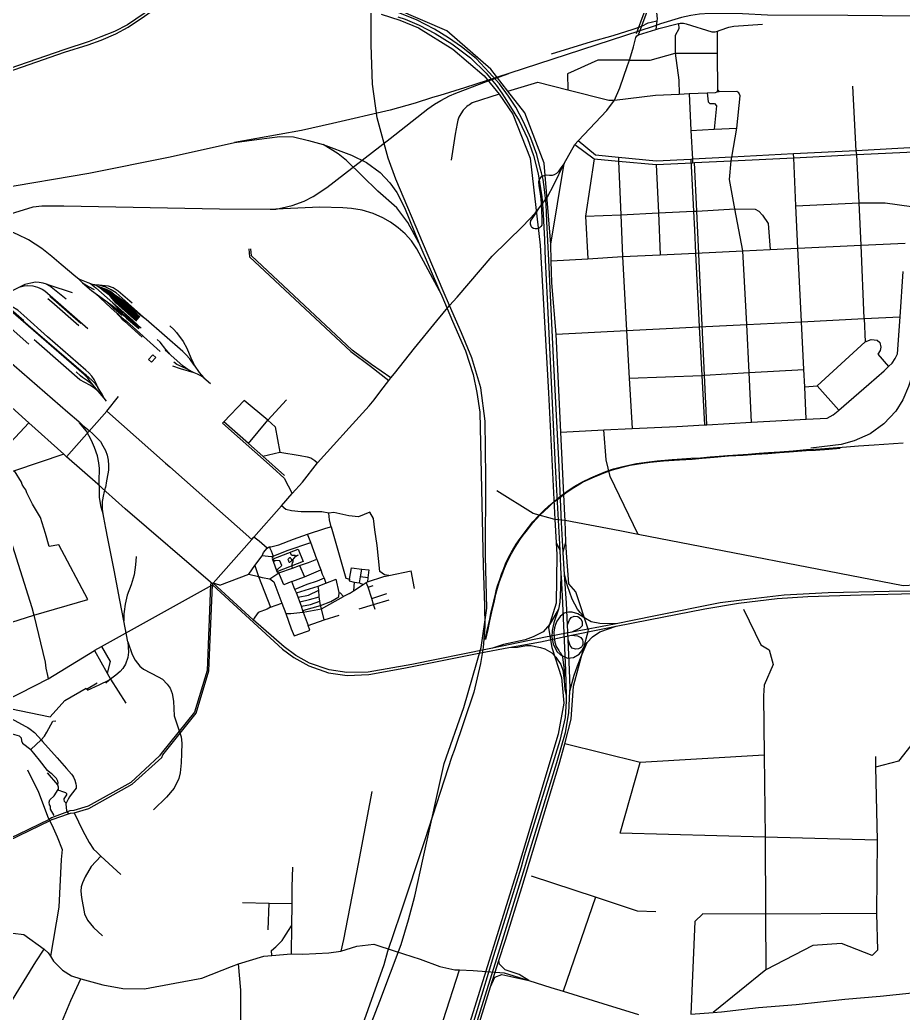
# Model space of a CAD drawing. Header units: millimetres. Extents: x 170 to 95391, y -643 to 69125.
# Drawn here: x 53792 to 59911, y 31054 to 37937 of the extents above; entities that cross this region are included whole.
import ezdxf

# ---------------------------------------------------------------- set-up
doc = ezdxf.new("R2010")
doc.units = ezdxf.units.MM
for name, color, linetype in [('railways', 4, 'Continuous'), ('roads_1', 1, 'Continuous'), ('roads_2', 2, 'Continuous'), ('roads_3', 3, 'Continuous'), ('water', 7, 'Continuous')]:
    doc.layers.add(name, color=color, linetype=linetype)

msp = doc.modelspace()

# ---------------------------------------------------------------- linework, layer by layer
at = {"layer": 'railways'}
for points in [[(56852.26, 35767.66), (56769.23, 35957.53), (56724.93, 36058.83), (56589.12, 36380.83), (56396.58, 36833.03), (56343.06, 36977.67), (56266.89, 37257.23), (56235.58, 37490.33), (56225.12, 37763.26), (56227.15, 38329.59), (56229.09, 38787.59), (56237.65, 39080.91), (56269.12, 39372.95), (56327.81, 39667.84), (56398.51, 39921.15), (56536.79, 40298.17), (56710.12, 40721.17)], [(60239.59, 37959.82), (59528.66, 37966.51), (58972.23, 37969.77), (58798.86, 37978.41), (58571.2, 37980.91), (58500.49, 37977.34), (58439.58, 37966.35), (58376.19, 37952.91), (58230.38, 37908.19)], [(58185.89, 37893.8), (57179.71, 37565.48), (56872.46, 37465.25), (56701.93, 37413.38)], [(58230.38, 37908.19), (58185.89, 37893.8)], [(56709.06, 37378.97), (56767.65, 37409.6), (56813.01, 37428.9), (57024.87, 37509.9), (57179.71, 37565.48)], [(56651.67, 37398.21), (56529.72, 37359.88), (56358.38, 37311.28), (55958.18, 37218.64), (55743.28, 37171.2), (55278.97, 37085.89)], [(55525.36, 36624.84), (55564.82, 36625.36), (55608.46, 36633.2), (55678.46, 36650.67), (55760.89, 36680.3), (55823.6, 36711.72), (55917.8, 36774.81), (56357.72, 37115.81), (56617.38, 37319.96), (56665.3, 37353.13), (56709.06, 37378.97)], [(56701.93, 37413.38), (56651.67, 37398.21)], [(55278.97, 37085.89), (55449.71, 37109.11), (55593.73, 37129.48), (55688.23, 37125.69), (55790.79, 37101.38), (55893.34, 37074.02), (56090.05, 36999.92), (56192.41, 36948.02), (56288.47, 36878.78), (56355.74, 36806.7), (56404.57, 36740.9), (56457.21, 36637.23), (56555.03, 36392.12), (56698.95, 36059.96), (56714.6, 36023.84)], [(50924.72, 36778.93), (51136.06, 36787.04), (51954.71, 36773.9), (52074.75, 36775.4), (52226.06, 36782.37), (52308.28, 36784.16), (53521.46, 36763.11), (53578.18, 36763.48), (53641.52, 36768.71), (54269.32, 36873.89), (54833.3, 36988.11), (55278.97, 37085.89)], [(56555.03, 36392.12), (56480.06, 36532.77), (56402.73, 36633.56), (56273.1, 36749.06), (56054.84, 36963.38), (55996.62, 37008.82), (55893.34, 37074.02)], [(53696.69, 36583.9), (53883.85, 36640.84), (53944.73, 36647.73), (54096, 36648.99), (55174.36, 36627.54), (55525.36, 36624.84)], [(56698.95, 36059.96), (56542.63, 36351.24), (56505.22, 36405.51), (56460.37, 36453.3), (56413.84, 36496.19), (56359.88, 36535.05), (56305.86, 36565.71), (56239.49, 36594.85), (56162.4, 36619.16), (56089.32, 36629.53), (56029.35, 36634.07), (55870.73, 36638.57), (55564.82, 36625.36)], [(54295.9, 36103.77), (54284.13, 36107.95), (54266.48, 36114.21), (54218.33, 36132.49), (54199.89, 36140.3), (54178.95, 36157.34), (54079.43, 36242.47), (54014.55, 36297.4), (53943.62, 36353.45), (53851.1, 36412.97), (53776.83, 36450.07), (53696.95, 36484.45), (53615.45, 36508.61), (53541.58, 36524.52), (53423.51, 36536.18), (53318.73, 36540.08), (53074.71, 36544.04), (53000.73, 36545.15), (52952.99, 36550.64), (52904.9, 36566.99)], [(54156.5, 36045.55), (53995.06, 36098.44), (53975.6, 36104.38), (53952.98, 36111.28), (53925.33, 36116.37), (53900.17, 36118.11), (53867.25, 36113.24), (53827.03, 36102.03), (53795.05, 36086.94), (53728.58, 36055.53), (53689.87, 36040.22), (53668.29, 36034.02), (53644.12, 36030.63), (53620.23, 36031.58), (53591.01, 36039.22), (53561.8, 36050.45), (53542.88, 36061.84), (53506.12, 36091.27), (53475.76, 36118.35), (53448.21, 36143.36), (53426.52, 36161.69)], [(54199.89, 36140.3), (54226.93, 36115.38), (54288.84, 36061.32), (54313.07, 36042.15), (54423.31, 35942.31), (54466.58, 35902.1), (54498.34, 35865.45), (54516.5, 35849.32), (54639.89, 35739.05)], [(53855.09, 35690.4), (53751.78, 35780.85), (53722.03, 35810.18), (53699.62, 35836.43), (53664.04, 35885.79), (53622.91, 35946.96), (53592.9, 35986.05), (53578.5, 35999.86), (53556.64, 36020.82), (53533.21, 36040.71), (53504.15, 36070.08), (53475.87, 36099.18)], [(53795.05, 36086.94), (53820.93, 36092.91), (53846.74, 36095.84), (53881.04, 36093.16), (53914.58, 36084.57), (53946.38, 36069.96), (53965.02, 36058.92), (53983.42, 36042.27), (54262.6, 35799.21)], [(53975.6, 36104.38), (54009.47, 36087.03), (54112.61, 36004.07)], [(54226.93, 36115.38), (54266.55, 36089.64), (54305.95, 36068.55)], [(54284.13, 36107.95), (54319.28, 36079.11), (54435.49, 35975.91), (54548.26, 35876.76), (54632.69, 35801.33)], [(54599.73, 35849.35), (54460.33, 35974.43), (54431.84, 36005.86), (54414.3, 36026.67), (54374.92, 36057.88), (54345.86, 36080.88), (54320.23, 36095.11), (54295.9, 36103.77)], [(54569.37, 35974.37), (54473.37, 36057.89), (54438.6, 36079.64), (54405.8, 36090.63), (54382.44, 36093.87), (54340.86, 36097.78), (54311.6, 36101.33), (54295.9, 36103.77)], [(54622.75, 35876.76), (54513.04, 35973.22), (54478.17, 36004.47), (54448.29, 36031.19), (54443.9, 36035.12), (54420.16, 36054.21), (54392.52, 36067.98), (54352.56, 36082.86), (54345.91, 36085.38), (54320.23, 36095.11)], [(55000.5, 35543.68), (54969.32, 35588.69), (54942.53, 35617.02), (54920.2, 35638.34), (54668.03, 35861.43), (54458.22, 36044.64), (54424.71, 36066.27), (54386.98, 36083.54), (54340.86, 36097.78)], [(54616.18, 35868.93), (54535.91, 35940.07), (54459.36, 36008.41), (54437.95, 36029.28), (54414.69, 36045.82), (54402.9, 36051.83), (54375.08, 36066), (54345.86, 36080.88)], [(54619.46, 35872.84), (54522.17, 35958.58), (54443.08, 36028.73), (54421.39, 36047.05), (54395.29, 36060.29), (54345.91, 36085.38)], [(54609.6, 35861.09), (54499.06, 35958.5), (54431.7, 36019.1), (54375.08, 36066)], [(54392.41, 35295.85), (54377.17, 35316.5), (54362.12, 35343.95), (54333.3, 35390.43), (54320.41, 35417.3), (54306.6, 35444.17), (54291.86, 35469), (54271.01, 35490.66), (54250.26, 35508.93), (53984.01, 35741.38), (53819.24, 35887.64), (53777.86, 35926.03), (53739.55, 35948.08), (53705.68, 35959.32), (53668.58, 35969.89), (53638.48, 35977.24), (53587.82, 36000.12), (53556.64, 36020.82)], [(54201.82, 35817.76), (54013.15, 35981.47), (53987.04, 36004.13)], [(54215.61, 35833.55), (54026.96, 35997.23), (54000.82, 36019.92)], [(54288.84, 36061.32), (54388.29, 35990.29), (54432.65, 35957.68), (54449.01, 35943.87), (54478.24, 35917.45), (54531.05, 35869.8), (54616.22, 35797.65)], [(54612.89, 35865.01), (54519.03, 35949.4), (54445.49, 36013.87), (54402.9, 36051.83)], [(54606.31, 35857.18), (54501.05, 35950.82), (54432.93, 36011.43), (54414.3, 36026.67)], [(54603.02, 35853.26), (54513.25, 35933.09), (54431.84, 36005.86)], [(54668.03, 35861.43), (54630.96, 35887.51), (54586.65, 35921.03), (54511.09, 35986.92), (54485.14, 36006.8), (54448.29, 36031.19)], [(54586.65, 35921.03), (54556.88, 35941.33), (54517.65, 35974.4), (54495.26, 35992.7), (54478.17, 36004.47)], [(56714.6, 36023.84), (56733.84, 35981.7)], [(53638.48, 35977.24), (53670.76, 35964.57), (53686.67, 35958.22), (53713.99, 35939.29), (54248.98, 35477.87), (54291.21, 35440.91), (54312.47, 35419.55), (54333.3, 35390.43)], [(53686.67, 35958.22), (53713.56, 35945.86), (53819.28, 35854.3)], [(54335.13, 35363.11), (54297.04, 35407.93), (54262.77, 35454.72), (54238.52, 35479.49), (53711.58, 35936.81)], [(54388.29, 35990.29), (54436.63, 35943.41), (54501.83, 35889.48)], [(54435.49, 35975.91), (54461.55, 35947.28), (54494.88, 35916.91)], [(54449.01, 35943.87), (54505.53, 35907.69)], [(56733.84, 35981.7), (56789.33, 35849.43), (56879.24, 35644.25), (56933.49, 35479.21), (56958.24, 35355.29), (56977.76, 35218.11), (56985.62, 34896.96), (56995.8, 34474.52), (57002.66, 34157.44), (57011.86, 33877.14), (57013.86, 33733.94), (57001.46, 33588.81), (56984.18, 33476.44), (56936.43, 33278.39), (56800.78, 32874.38), (56785.05, 32832.57), (56597.72, 32256.07), (56426.26, 31740.8), (56340, 31482.65), (56313.59, 31389.76), (56166.51, 30974.53)], [(60115.93, 35947), (60073.19, 35792.91), (59993.77, 35539.89), (59948.64, 35396.7), (59908.83, 35304.29), (59860.55, 35224.52), (59778.23, 35138.71), (59683.69, 35068.33), (59572.34, 35019.04)], [(54466.58, 35902.1), (54501.87, 35872.35), (54530.88, 35849.81), (54764.48, 35637.86)], [(54478.24, 35917.45), (54527.65, 35883.64), (54622.1, 35802.37)], [(54830.38, 35817.6), (54858.53, 35792.19), (54878.44, 35769.69), (54923, 35708.75), (54948.05, 35663.1), (54977.51, 35595.47), (54989.31, 35566.17), (55000.5, 35543.68), (55034.32, 35492.91), (55065.78, 35457.44), (55113.53, 35417.46)], [(54377.17, 35316.5), (54335.13, 35363.11), (54302.3, 35390.15), (54276.07, 35404.79), (54207.94, 35441.71), (54094.07, 35541.41), (53906.75, 35705.42), (53891.13, 35719.09)], [(54838.89, 35612.98), (54803.17, 35653.44), (54763.49, 35704.21), (54744.38, 35721.75)], [(57028.16, 33859.53), (57018.28, 34217.7), (57020.82, 34767.4), (57014.59, 35156.33), (56986.02, 35387.44), (56923.62, 35595.9), (56852.26, 35767.66)], [(53645.07, 35634.41), (54125.64, 35218.25), (54199.87, 35152.86), (54226.95, 35129.01), (54275.71, 35089.01), (54295.62, 35071.21), (54324.18, 35043.38), (54349.91, 35015.06), (54367.91, 34985.26), (54384.57, 34952.66), (54395.89, 34921.62), (54403.32, 34886.54), (54407.2, 34850.48), (54406.68, 34816.74), (54402.64, 34791.71), (54392.49, 34741.93), (54384.42, 34696.49)], [(54999.72, 35491.77), (54955.92, 35514.68), (54923.68, 35537.91), (54838.89, 35612.98), (54798.99, 35648.32)], [(55065.78, 35457.44), (55045.61, 35471.27), (55023.76, 35481), (54999.72, 35491.77), (54904.34, 35519.47), (54852.86, 35537.94)], [(54955.92, 35514.68), (54916.38, 35532.65), (54880.66, 35549.81), (54859.03, 35564.76)], [(54297.04, 35407.93), (54260.34, 35434.79), (54225.88, 35458.88), (54212.04, 35470.63), (54181.44, 35497.62)], [(54248.98, 35477.87), (54262.77, 35454.72)], [(54342.34, 34741.5), (54343.39, 34827.07), (54339.84, 34866.72), (54331.1, 34915.23), (54309.53, 34973.64), (54287.89, 35022.91), (54253.31, 35086.9), (54205.23, 35145.3), (54199.87, 35152.86)], [(58205.45, 34875.87), (58251.48, 34880.17), (58361.28, 34888.59), (58449.73, 34893.68), (58518.73, 34898.8), (58601.77, 34906.16), (58701.93, 34914.81), (58803.6, 34921.33), (58889.58, 34927.15), (58974.14, 34933.21), (59054.71, 34939.55), (59120.77, 34944.34), (59240.34, 34952.63), (59303.06, 34956.32), (59395.95, 34961.94), (59476.04, 34968.66)], [(58206.07, 34880.46), (58311.37, 34890.29), (58377.5, 34894.66), (58441.1, 34898.74), (58507.42, 34902.66), (58574.1, 34908.97), (58636.12, 34914.63), (58694.02, 34918.97), (58766.5, 34923.99), (58837.16, 34928.45), (58913.79, 34934.15), (58977.94, 34938.01), (59057.4, 34944.48), (59150.24, 34951.49), (59242.45, 34958.99), (59339.31, 34965.33), (59425.86, 34971.12), (59519.51, 34978.13), (59601.07, 34984.36), (59711.32, 34992.52), (59911.77, 35006.96)], [(59572.34, 35019.04), (59481.1, 34995.01), (59272.38, 34968.05)], [(57180.26, 34215.32), (57198.15, 34249.1), (57230.59, 34302.96), (57258.19, 34344.16), (57285.01, 34381.2), (57315.9, 34420.18), (57346.89, 34458.4), (57386.41, 34502.36), (57422.78, 34536.91), (57454.92, 34567.22), (57478.72, 34589.1), (57529.22, 34629.31), (57580.65, 34668.89), (57632.76, 34703.42), (57689.06, 34735.59), (57747.26, 34763.6), (57795.43, 34784.88), (57851.41, 34806.58), (57905.28, 34825.1), (57969.6, 34842.9), (58064.64, 34862.46), (58134.3, 34872.13), (58206.07, 34880.46)], [(57184.53, 34213.94), (57198.02, 34240.12), (57216.62, 34272.45), (57238.48, 34307.39), (57260.32, 34339.92), (57279.29, 34367.2), (57298.97, 34391.9), (57322.14, 34421.94), (57346.05, 34451.66), (57371.32, 34480.4), (57394.95, 34505.47), (57425.54, 34534.5), (57451.17, 34558.92), (57477.7, 34583.57), (57487.83, 34592.15), (57530.53, 34625.9), (57575.56, 34660.47), (57617.67, 34689.4), (57653.11, 34711.26), (57690.8, 34732.38), (57732.11, 34752.27), (57773.17, 34771.05), (57811.55, 34786.86), (57852.51, 34802.83), (57897.41, 34818.12), (57931.56, 34828.61), (57973.45, 34840.16), (58020.49, 34851.03), (58064.85, 34858.39), (58108.15, 34864.41), (58159.27, 34871.23), (58205.45, 34875.87)], [(54343.14, 34687.12), (54342.34, 34741.5)], [(54369.73, 34514.2), (54355.61, 34560.4), (54343.49, 34627.46), (54343.14, 34687.12)], [(54376.4, 34656.42), (54384.42, 34696.49)], [(54539.41, 33627.25), (54512.44, 33771.94), (54485.51, 33916.42), (54462.3, 34037.53), (54446.21, 34123.29), (54415.79, 34274.89), (54401.68, 34344.3), (54387.62, 34414.46), (54373.81, 34488.46), (54369.73, 34514.2), (54364.5, 34547.09), (54364.66, 34600.01), (54373.76, 34646.97), (54376.4, 34656.42)], [(54598.31, 34217.53), (54593.96, 34161.8), (54584.03, 34091.17)], [(57016.72, 33644.4), (57023.1, 33675.31), (57029.59, 33704.84), (57037.97, 33744), (57047.17, 33784.29), (57055.79, 33824.92), (57064.15, 33861.59), (57074.87, 33909.23), (57086.41, 33957.83), (57095.2, 33992.36), (57103.83, 34022.14), (57116.24, 34059.62), (57129.91, 34095.81), (57144.25, 34134.76), (57157.25, 34166.84), (57180.26, 34215.32)], [(57020.69, 33644.32), (57035.86, 33712.82), (57048.72, 33773.33), (57061.92, 33834.95), (57077.06, 33899.76), (57090.52, 33957.42), (57101.56, 33999.58), (57113.29, 34037.57), (57126.78, 34075.14), (57138.37, 34106.08), (57150.29, 34138.21), (57163.58, 34169.93), (57178.64, 34202.28), (57184.53, 34213.94)], [(54584.03, 34091.17), (54563.93, 34021.87), (54536.61, 33950.75), (54520.79, 33888.74), (54514.45, 33838.32), (54512.36, 33821.16), (54511.58, 33802.85), (54512.44, 33771.94)], [(56484.42, 31701.94), (56529.39, 31864.33), (56586.99, 32127.88), (56731.77, 32784.84), (56868.77, 33173.26), (56987.45, 33588.02), (57028.16, 33859.53)], [(54539.41, 33627.25), (54544, 33554.91), (54539.34, 33517.61), (54525.12, 33472.97), (54505.61, 33442.95), (54486.95, 33421.87), (54456.68, 33395.26), (54420.63, 33368.88), (54411.47, 33362.18)], [(54539.41, 33627.25), (54569.29, 33540.16), (54590.19, 33499.41), (54623.32, 33458.96), (54648.03, 33437.67), (54749.62, 33385.73), (54779.26, 33368.46), (54813.25, 33333.69)], [(54411.47, 33362.18), (54339.19, 33326.21), (54259.38, 33290.1)], [(54387.44, 33341.06), (54411.47, 33362.18)], [(54813.25, 33333.69), (54832.61, 33305.14)], [(54832.61, 33305.14), (54847.42, 33268.49), (54856.4, 33215.66), (54861.73, 33114.96), (54908.93, 32969.38), (54915.26, 32924.58), (54911.86, 32853.98), (54910.06, 32787.76), (54903.38, 32720.31), (54893.99, 32679.79), (54861.43, 32612.7), (54807.5, 32551.24), (54717.89, 32462.25)], [(56286.54, 31137.7), (56432.59, 31529.59), (56484.42, 31701.94)], [(56056.33, 30547.85), (56115.41, 30697.16), (56286.54, 31137.7)]]:
    msp.add_lwpolyline(points, dxfattribs=at)
at = {"layer": 'roads_1'}
for points in [[(54100.56, 37712.2), (54266.49, 37764.43), (54354.59, 37796.96), (54456.65, 37840.13), (54543.31, 37885.47), (54656.4, 37961.77), (54724.6, 38011.34), (54803.25, 38083.82), (54859.7, 38143.7), (54922.99, 38222.45)], [(54865.31, 38180.31), (54825.81, 38132.99), (54795.17, 38102.29), (54714.95, 38025.73), (54652.96, 37980.71), (54536.77, 37902.9), (54448.57, 37857.05), (54354.25, 37818.43), (54271.3, 37787.39), (54095.96, 37729.62)], [(54095.96, 37729.62), (53592.28, 37555.49), (53531.32, 37538.79), (53495.07, 37528.44), (53449.79, 37520.62), (53378.22, 37513), (52467.49, 37516.13), (52049.89, 37512.83), (52003.84, 37510.83), (51970.06, 37502.1), (51941.2, 37490.06), (51918.05, 37473.08), (51896.49, 37450.34), (51881.53, 37429.2), (51870.64, 37403.11), (51861.38, 37377.02), (51859.51, 37348.4), (51861.74, 37319.76), (51872.16, 37286.14), (51910.19, 37210.59)], [(51919.35, 37216.86), (51893.1, 37267.97), (51879.39, 37301.62), (51871.51, 37343.4), (51873.38, 37372.01), (51882.66, 37401.38), (51892.71, 37424.2), (51913.46, 37450.2), (51934.16, 37468.86), (51956.49, 37484.22), (51986.99, 37496.24), (52014.16, 37501.74), (52043.66, 37500.66), (52458.05, 37503.11), (53363.87, 37500.85), (53429.66, 37506.06), (53469.17, 37512.29), (53526.79, 37523.28), (53609.15, 37543.08), (54100.56, 37712.2)], [(57562.06, 36941.78), (57539.45, 36911.45), (57522.07, 36883.49), (57510.32, 36871.99), (57494.3, 36862.95), (57480.78, 36859.4), (57462.37, 36858.31)], [(57462.37, 36858.31), (57437.23, 36859.72), (57423.07, 36856.98), (57407.31, 36850.54), (57400.37, 36845.9), (57394.35, 36838.45), (57386.73, 36826.94), (57384.13, 36815.09), (57387.99, 36786.62), (57396.38, 36732.18)], [(57396.38, 36732.18), (57401.44, 36694.64), (57403.4, 36663.38), (57405.52, 36611.49), (57407.06, 36564.6), (57409.01, 36531.77), (57407.31, 36514.9), (57402.22, 36505.58), (57389.25, 36493.48), (57373.5, 36487.97), (57361.25, 36487.75)], [(57361.25, 36487.75), (57351.22, 36490.02), (57339.97, 36497.29), (57333.46, 36507.97), (57329.46, 36520.81), (57328.91, 36530.19), (57332.17, 36546.1), (57340.43, 36559.16), (57354.4, 36579.37), (57386.42, 36629.66)], [(57586.41, 34015), (57565.95, 34093.95)], [(55125.89, 34021.91), (55612.35, 33576.62), (55690.93, 33518.47), (55793.79, 33459.9), (55930.13, 33412.84), (56058.46, 33392.93), (56208.59, 33401.51)], [(56205.63, 33416.88), (56057.6, 33413.91), (55935.42, 33433.25), (55799.06, 33478.27), (55702.86, 33532.19), (55622.07, 33591.4), (55408.72, 33780.44), (55132.13, 34033.11)], [(57672.66, 33829.58), (57655.09, 33852.89), (57617.57, 33921.7), (57586.41, 34015)], [(60935.87, 33995.59), (60577.14, 33989.98), (60124.84, 33980.98), (59813.37, 33975.06), (59391.91, 33966.88), (59087.56, 33950.7), (58811.86, 33917.95), (58644.17, 33896.69), (58184.08, 33806.01), (57923.11, 33752.57), (57814.75, 33730.39)], [(57818.52, 33715.65), (57922.84, 33735.98), (58146.87, 33779.68), (58536.98, 33855.55), (58770.59, 33894.73), (59039.08, 33927.53), (59250.92, 33941.31), (59619.97, 33951.92), (59993.14, 33961.49), (60076.96, 33963.28), (60741.5, 33977.55), (60932.64, 33974.13), (61378.56, 33954.59), (61660.19, 33939.62), (61751.74, 33934.02), (61953.24, 33921.4), (62160.25, 33903.9), (62255.89, 33895.2)], [(57534.46, 33802.67), (57512.63, 33770.1), (57501.8, 33748.19), (57495.84, 33723.18), (57490.54, 33694.68), (57493.09, 33660.66), (57498.05, 33624.22), (57507.88, 33594.55), (57524.95, 33566.82), (57531.33, 33557.97)], [(57617.95, 33833.74), (57592.24, 33832.91), (57562.38, 33824.96), (57534.46, 33802.67)], [(57710.12, 33789.07), (57657.93, 33820.15), (57617.95, 33833.74)], [(57809.56, 33753.56), (57749.01, 33766.28), (57710.12, 33789.07), (57672.66, 33829.58)], [(57814.75, 33730.39), (57616.12, 33693.92), (57432.67, 33660.23), (57067.55, 33583.96), (57032.22, 33577.33), (56507.21, 33470.84), (56205.63, 33416.88)], [(57923.11, 33752.57), (57809.56, 33753.56)], [(56208.59, 33401.51), (56452.53, 33443.64), (56982.67, 33550.1), (57179.8, 33587.05), (57398.5, 33628.29), (57614.55, 33673.58), (57818.52, 33715.65)], [(57614.55, 33673.58), (57656.28, 33668.79), (57679.32, 33656.35), (57689.48, 33640.92), (57692.99, 33628.12), (57692.84, 33607.66), (57681.91, 33590.36)], [(57179.8, 33587.05), (57239.78, 33590.17), (57302.81, 33600.76), (57334.09, 33600.93), (57365.37, 33595.29), (57398.19, 33587.35), (57428.97, 33578.44), (57477.08, 33551.5)], [(57681.91, 33590.36), (57662.81, 33579.77), (57640.69, 33575.84), (57617.62, 33583.17), (57604.92, 33602.19), (57589.93, 33642.3)], [(57477.08, 33551.5), (57504.6, 33520.6), (57540.2, 33470.23), (57553.89, 33430.86)], [(57531.33, 33557.97), (57539.29, 33547.92), (57550.36, 33522.63), (57554.23, 33503.41)], [(57554.23, 33503.41), (57562.14, 33432.95)], [(57553.89, 33430.86), (57562.7, 33357.23), (57567.61, 33297.41), (57576.68, 33256.09)], [(57562.14, 33432.95), (57562.7, 33357.23)]]:
    msp.add_lwpolyline(points, dxfattribs=at)
at = {"layer": 'roads_2'}
for points in [[(62513.61, 44779.5), (61325.71, 41723.6), (61154.94, 41508.25), (60915.54, 41260.28), (60573.54, 40906.05), (60532.56, 40864.07), (59013.23, 39307.74), (58728.34, 38999.07), (58458.64, 38706.87), (58336.6, 38541.19), (58226.96, 38298.49), (58220.9, 38280.74), (58168.54, 38127.49), (58062.37, 37839.54)], [(58077.6, 37833.97), (58183.85, 38122.11), (58242.07, 38292.56), (58350.7, 38533.02), (58471.19, 38696.61), (58747.62, 38996.09), (59025.03, 39296.66), (60544.22, 40852.85), (60585.21, 40894.84), (60740.34, 41055.48), (61071.66, 41398.68), (61167.18, 41497.64), (61339.96, 41715.52), (62528.73, 44773.67)], [(58183.85, 38122.11), (58196.35, 38052.89), (58206.85, 37944.45), (58205.01, 37928.97), (58198.09, 37870.9)], [(56938.81, 30870.49), (57053.62, 31235.86), (57111.21, 31418.79), (57155.78, 31560.34), (57268.51, 31924.68), (57528.16, 32779.73), (57568.59, 32920.2), (57611.1, 33091), (57628.16, 33320.5), (57732.1, 33708.13), (57642.59, 33973.83), (57595.18, 34030.16), (57578.3, 34243.89), (57575.38, 34320.33), (57569.75, 34467.4), (57568.43, 34501.99), (57540.32, 35080.87), (57507.36, 35759.94), (57477.61, 36115.78), (57472.28, 36266.2), (57470.56, 36381.89), (57424.33, 36942.88), (57289.27, 37291.5), (57172.97, 37442.12), (57055.08, 37594.81), (56748.99, 37859.82), (56400.82, 38011.73)], [(56295.74, 37975.72), (56424.16, 37935.16), (56553.93, 37881.14), (56791.19, 37732.84), (57009.68, 37549.21), (57113.24, 37423.01), (57207.53, 37283.57), (57328.01, 36978.26), (57397.48, 36376.53), (57453.52, 35351.63), (57496.63, 34520.84), (57499.08, 34474.09), (57507.4, 34316.35), (57511.96, 34229.75), (57508.38, 33894.96), (57453.35, 33723.4), (57477.31, 33588.38), (57543.58, 33379.14), (57561.03, 33201.68), (57522.15, 32986.65), (57239.64, 32049.69), (56932.04, 31063.84), (56688.09, 30290.47)], [(57042.77, 37572.41), (56953.08, 37668.16), (56851.97, 37749.7), (56761.01, 37812.74), (56664.89, 37872.77), (56540.02, 37936.07), (56405.83, 37989.24)], [(56410.73, 37958.52), (56460.94, 37941.78), (56558.24, 37900.16), (56668.76, 37842.08), (56784.31, 37769.63), (56913.04, 37672.55), (57022.18, 37566.43)], [(57022.18, 37566.43), (57092.47, 37485.13)], [(57115.14, 37494.16), (57042.77, 37572.41)], [(57092.47, 37485.13), (57132.12, 37429.63), (57192.03, 37335.12), (57250.89, 37237.54), (57308.53, 37114.42), (57349.78, 36996.54), (57383.77, 36870.51)], [(57406.58, 36875.93), (57399.4, 36900.05), (57372.44, 37004.53), (57332.19, 37117.31), (57281.66, 37231.18), (57226.95, 37332.8), (57177.16, 37407.81), (57115.14, 37494.16)], [(57383.77, 36870.51), (57408.26, 36710.84), (57415.87, 36629.99), (57425.55, 36414.19), (57430.52, 36272.23)], [(57455.55, 36272.04), (57443.96, 36538.79), (57438.7, 36660.5), (57427.13, 36761.81), (57416.35, 36831.42), (57406.58, 36875.93)], [(57430.52, 36272.23), (57446.12, 36004.01), (57470.93, 35475.17), (57498.4, 34890.03), (57508.43, 34719.18), (57531.86, 34261.19), (57540.53, 34091.68), (57541.03, 34081.92), (57550.58, 33895.61)], [(57578.32, 33895.4), (57565.95, 34093.95), (57556.46, 34246.33), (57543.45, 34455.07), (57525.1, 34887.79), (57489.29, 35594.66), (57468.9, 36027.35), (57455.55, 36272.04)], [(55128.91, 34027.35), (54522.76, 34548.31), (54388.53, 34669.68), (54331.23, 34719.67), (54116.39, 34909.21), (54096.5, 34926.77), (53854.34, 35145.13), (53689.14, 35294.1), (53376.68, 35570.41), (53252.73, 35680.02), (52879.06, 36001.77)], [(58076.43, 34370.36), (57881.45, 34772.01), (57853.03, 34888.4), (57838.55, 35094.96)], [(54096.5, 34926.77), (53754.51, 34811.99), (53685.65, 34788.88), (53590.21, 34759.65), (53112.18, 34604.08), (52957.93, 34544.3), (52612.93, 34429.01), (52369.24, 34337.75), (52039.87, 34232.29), (51982.28, 34214.88), (51811.93, 34157.44), (51718.92, 34126.09), (51682.54, 34113.83), (51456.71, 34042.16), (51387.03, 34015.6)], [(53590.21, 34759.65), (53875.42, 33865.36), (53888.45, 33811.67)], [(61114.2, 33627.15), (60784.4, 33789.06), (60687.76, 33834.77), (60544.74, 33836.19), (60447.9, 33875.34), (60237.6, 34073.22), (60121.02, 34082.65), (59993.11, 34020.17), (59910.85, 34014.63), (58076.43, 34370.36), (57948.53, 34395.18), (57569.75, 34467.4), (57499.08, 34474.09), (57348.7, 34515.84), (57095.52, 34673.59)], [(57507.4, 34316.35), (57531.86, 34261.19)], [(57556.46, 34246.33), (57575.38, 34320.33)], [(57540.53, 34091.68), (57536.4, 34001.85), (57533.15, 33901.88), (57522.51, 33853.88), (57490.96, 33757.98), (57479.26, 33705.91), (57476.85, 33658.88), (57486.79, 33612.79), (57511.06, 33559.42), (57536.59, 33537.75), (57585.05, 33515.09), (57627.5, 33517.88), (57666.99, 33541.8), (57685.88, 33564.63), (57723.27, 33622.27), (57760.24, 33662.81), (57811.04, 33696.57), (57922.84, 33735.98)], [(54225.84, 33516.22), (54308.43, 33566.7), (54311.43, 33568.53), (54357.24, 33594.02), (55125.89, 34021.91)], [(60762.87, 33938.53), (60692.85, 33849.44), (60687.76, 33834.77), (60629.88, 33667.85), (60592.01, 33618.63), (60558.62, 33551.36), (60414.21, 33478.77), (60325.3, 33407.81), (60197.92, 33347.77), (60187, 33329.03), (60054.86, 33250.22), (60016.36, 32972.71), (59878.9, 32799.42), (59720.48, 32758.07)], [(57550.58, 33895.61), (57571.74, 33428.05)], [(57599.53, 33432.95), (57589.93, 33642.3), (57585.27, 33743.9), (57578.32, 33895.4)], [(53888.45, 33811.67), (53967.43, 33486.42), (53973.16, 33444.09), (53984.69, 33393.73), (53987.61, 33371.76)], [(57522.51, 33853.88), (57463.14, 33748.99)], [(57585.27, 33743.9), (57599.03, 33778.65), (57612.52, 33795.93), (57633.16, 33806.01), (57656.77, 33801.75), (57679.27, 33787.26), (57688.37, 33766.74)], [(58805.3, 33854.58), (58925.28, 33606.61), (58984.12, 33570.99), (59010.1, 33470.57), (58947.39, 33327.85), (58944.88, 33252.18), (58948.99, 32841.37), (58954.66, 32273.99), (58957.59, 31740.77), (58959.71, 31353.63)], [(57463.14, 33748.99), (57416.5, 33697.17), (57347.3, 33660.77), (57292.51, 33641.19), (57142.79, 33609.81), (57067.55, 33583.96)], [(57688.37, 33766.74), (57687.13, 33739.13), (57669.51, 33719.84), (57616.12, 33693.92)], [(57643.08, 33429.1), (57656.08, 33461.36), (57681.43, 33526.45), (57723.27, 33622.27)], [(53594.16, 33170.71), (53987.61, 33371.76), (54225.84, 33516.22)], [(57571.74, 33428.05), (57576.68, 33256.09), (57576.96, 33217.1), (57569.32, 33103.86), (57533.19, 32944.56), (57464.69, 32720.05), (57286.64, 32143.48)], [(57314.39, 32142.24), (57512.5, 32790.27), (57572.65, 32998.49), (57596.29, 33136.38), (57602.85, 33286.41), (57603.73, 33306.11), (57599.53, 33432.95)], [(57602.85, 33286.41), (57631.12, 33395.91), (57643.08, 33429.1)], [(58948.99, 32841.37), (58090.38, 32792.1), (57568.59, 32920.2)], [(59718.9, 32833.31), (59720.48, 32758.07), (59731.12, 32252.25), (59727.44, 31744.93), (59733.81, 31491.19), (59696.54, 31454.63), (59483.32, 31538.02), (59285.82, 31523.1), (58959.71, 31353.63), (58595.83, 31058.97)], [(59731.12, 32252.25), (58954.66, 32273.99), (57951.05, 32302.17), (58090.38, 32792.1)], [(54016.31, 32395.43), (54000.11, 32386.33)], [(54000.11, 32386.33), (54023.25, 32338.77), (54051.03, 32275.65), (54086.33, 32188.94), (54079.26, 32119.16), (54063.16, 31788.14), (54003.62, 31449.69)], [(57286.64, 32143.48), (57264.47, 32064.88)], [(57291.19, 32063.66), (57314.39, 32142.24)], [(57264.47, 32064.88), (57072.76, 31450.52), (56959.95, 31077.99), (56852.42, 30724.83), (56772.37, 30469.68), (56707.31, 30296.26), (56608.72, 30069.37)], [(56631.46, 30055.39), (56729.86, 30286.88), (56789.68, 30449.09), (56872.91, 30715.48), (57038.34, 31248.23), (57098.37, 31439.08), (57291.19, 32063.66)], [(58197.83, 31756.16), (58070.39, 31761.19), (57780.01, 31857.21), (57336.14, 32003.98)], [(57780.01, 31857.21), (57556.7, 31206.73)], [(59727.44, 31744.93), (58957.59, 31740.77), (58522.57, 31741.48), (58468.73, 31688.69), (58440.15, 31047.71)], [(55325.69, 30786.12), (55322.82, 31213.75), (55306.91, 31394.95)], [(56358.42, 29900.46), (56376.58, 30125.4), (56459.94, 30272.09), (56514.1, 30363.76), (56565.71, 30527.06), (56640.37, 30747.47), (56724.55, 31003.61), (56837.23, 31353.69)]]:
    msp.add_lwpolyline(points, dxfattribs=at)
at = {"layer": 'roads_3'}
for points in [[(57474.52, 37700.46), (57752.57, 37786.3), (57901.87, 37829.15), (58041.92, 37872.07), (58101.68, 37894.12), (58143.96, 37915.27), (58166.61, 37921.23), (58205.01, 37928.97)], [(57562.06, 36941.78), (57637.02, 37073.11), (57659.83, 37099.53), (57857.64, 37307.63), (57910.58, 37380.85), (57949.51, 37465.86), (58002.03, 37619.84), (58014.67, 37656.68), (58025.14, 37687.15), (58043.07, 37749.38), (58059.99, 37814.69), (58065.21, 37825.89), (58077.6, 37833.97), (58198.09, 37870.9), (58217.65, 37876.9), (58355.38, 37910.79), (58366.9, 37913.62), (58389.5, 37913.45), (58407.97, 37909.23), (58586.34, 37854.74), (58608.94, 37854.57), (58624.51, 37859.15), (58642.92, 37864.54), (58703.7, 37886.59), (58737.65, 37892.47), (58937.07, 37906.34)], [(57910.58, 37380.85), (58194.7, 37414.96), (58359.09, 37422.63), (58428.3, 37425.85), (58553.75, 37431.7), (58610.97, 37434.37), (58622.3, 37438.38), (58628.55, 37449.57), (58626.04, 37704.94), (58624.51, 37859.15)], [(58355.38, 37910.79), (58356.24, 37875.45), (58331.44, 37829.38), (58332.26, 37705.82), (58358.08, 37519.15), (58359.09, 37422.63)], [(58014.67, 37656.68), (57797.26, 37656.99), (57585.55, 37561.97), (57587.48, 37451.81)], [(58014.67, 37656.68), (58159.72, 37656.87), (58332.26, 37705.82), (58626.04, 37704.94)], [(57172.97, 37442.12), (57380.57, 37504.26), (57587.48, 37451.81), (57872.86, 37379.49), (57910.58, 37380.85)], [(58719.49, 36960.36), (58724.91, 36985.06), (58758.29, 37187.15), (58782.54, 37411.39), (58773.95, 37430.89), (58759.64, 37440.19), (58635.83, 37438.55), (58622.3, 37438.38)], [(58628.55, 37449.57), (58635.83, 37438.55)], [(59641.64, 35867.04), (59620.89, 36374.96), (59606.95, 36669.2), (59591.13, 37003.21), (59586.76, 37030.21), (59563.67, 37477.84)], [(57113.24, 37423.01), (56926.65, 37361.4), (56906.16, 37348.66), (56896.96, 37342.56), (56888.26, 37335.92), (56875.54, 37322.82), (56863.48, 37310.02), (56846.47, 37286.64), (56833.13, 37261.53), (56826.06, 37241.38), (56820.59, 37219.44), (56806.98, 37145.69), (56781.14, 36964.11)], [(57637.02, 37073.11), (57771.53, 36974.1), (57939.43, 36958.71), (58199.75, 36934.84), (58452.43, 36947.24), (58465.49, 36947.89), (58719.49, 36960.36), (59153.19, 36981.68), (59591.13, 37003.21), (60035.18, 37025.07), (60119.54, 37029.23), (60471.35, 37046.56), (60611.18, 37053.46), (60713.06, 37076.23), (60853.25, 37139.64), (61042.28, 37278.35), (61176.43, 37359.19), (61283.39, 37393.07)], [(61291.26, 37416.02), (61206.65, 37390.25), (61124.84, 37353.5), (61051.11, 37306.96), (60983.06, 37255.51), (60845.31, 37152.63), (60675.21, 37087.31), (60040.64, 37054), (59586.76, 37030.21), (59151.19, 37007.38), (58724.91, 36985.06), (58450.81, 36970.73), (58441.04, 36970.21), (58199.92, 36957.6), (57939.48, 36983), (57779.97, 36998.56), (57659.83, 37099.53)], [(58428.3, 37425.85), (58440.93, 37170.53), (58450.81, 36970.73), (58452.43, 36947.24)], [(58553.75, 37431.7), (58559.79, 37368.68), (58572.01, 37358.29), (58604.36, 37357.4), (58618.48, 37341.2), (58603.2, 37179.03)], [(58440.93, 37170.53), (58603.2, 37179.03), (58758.29, 37187.15)], [(57771.53, 36974.1), (57710.05, 36575.56), (57726.09, 36281.35)], [(57939.48, 36983), (57939.43, 36958.71), (57955, 36586.62), (57967.15, 36296.33)], [(58441.04, 36970.21), (58459.15, 36611.04), (58466.55, 36482.72), (58473.29, 36320.37), (58498.55, 35809.79), (58516.21, 35473.33), (58534.25, 35129.63)], [(58861.04, 35148.12), (58845, 35493.55), (58829.27, 35826.35), (58801.35, 36335.96), (58745.94, 36626.95), (58709.41, 36829.67), (58719.49, 36960.36), (58724.91, 36985.06)], [(59239.93, 35169.58), (59229.23, 35394.5), (59223.5, 35515.18), (59207.79, 35845.3), (59181.97, 36354.06), (59168.48, 36648.17), (59153.19, 36981.68), (59151.19, 37007.38)], [(57470.56, 36381.89), (57562.06, 36941.78)], [(57491.08, 36794.05), (57562.06, 36941.78)], [(58199.75, 36934.84), (58216.63, 36599.25), (58229.08, 36308.77)], [(58550.72, 35130.56), (58534.52, 35475.81), (58481.23, 36612.12), (58465.49, 36947.89)], [(57361.16, 36596.67), (57386.42, 36629.66), (57448.33, 36710.54), (57491.08, 36794.05)], [(58481.23, 36612.12), (58745.94, 36626.95)], [(58745.94, 36626.95), (58886.96, 36625.75), (58912.54, 36610.22), (58935.97, 36583.47), (58975.63, 36525.91), (58990.9, 36344.97)], [(59168.48, 36648.17), (59606.95, 36669.2), (59787.75, 36669.58), (59968.75, 36643.63)], [(55132.13, 34033.11), (55398.23, 34336.56), (55412.7, 34352.92), (55603.9, 34568.95), (55678.41, 34653.94), (55749.05, 34734.53), (55854.46, 34868.48), (55965.44, 34989.39), (56072.53, 35109.04), (56210.95, 35262.59), (56245.67, 35303.42), (56292.62, 35365.21), (56348.86, 35437.46), (56362.31, 35455.73), (56386.77, 35486.89), (56525.33, 35661.05), (56680.85, 35851.84), (56769.23, 35957.53), (56820.63, 36015.69), (57064.88, 36299.85), (57276.23, 36507.32), (57361.16, 36596.67)], [(57710.05, 36575.56), (57955, 36586.62)], [(57955, 36586.62), (58216.63, 36599.25), (58459.15, 36611.04), (58481.23, 36612.12)], [(55378.81, 36349.78), (55382.3, 36294.78), (56085.04, 35638.03), (56221.22, 35537), (56348.86, 35437.46)], [(56362.31, 35455.73), (56229.05, 35548.31), (56093.92, 35648.55), (55396.14, 36300.68), (55393.01, 36349.78)], [(57967.15, 36296.33), (58229.08, 36308.77), (58473.29, 36320.37), (58801.35, 36335.96), (58990.9, 36344.97), (59181.97, 36354.06), (59620.89, 36374.96), (59924.48, 36389.42)], [(57472.28, 36266.2), (57726.09, 36281.35), (57967.15, 36296.33)], [(57967.15, 36296.33), (57995.78, 35784.65), (58014.23, 35455.01), (58033.86, 35104.19)], [(57540.32, 35080.87), (57838.55, 35094.96), (58033.86, 35104.19), (58343.15, 35118.81), (58534.25, 35129.63), (58550.72, 35130.56), (58861.04, 35148.12), (59239.93, 35169.58), (59385.45, 35177.83), (59425.38, 35198.98), (59460.53, 35227.35), (59465.09, 35231.31), (59673.58, 35412.41), (59779.59, 35505.73), (59809.39, 35534.4), (59834.96, 35559), (59855.22, 35589.53), (59871, 35621.99), (59889.71, 35879.48), (59912.53, 36193.43)], [(57507.36, 35759.94), (57995.78, 35784.65), (58498.55, 35809.79), (58829.27, 35826.35), (59207.79, 35845.3), (59641.64, 35867.04), (59889.71, 35879.48)], [(59641.64, 35867.04), (59649.11, 35706.67), (59690.67, 35723.12), (59730.75, 35716.38), (59748.78, 35702.08), (59757.61, 35669.81), (59752.25, 35646.66), (59735.23, 35619.73), (59809.39, 35534.4)], [(59229.23, 35394.5), (59314.93, 35399.97), (59649.11, 35706.67)], [(54683.37, 35583.36), (54713.55, 35616.17), (54733.93, 35597.61), (54703.75, 35564.79), (54683.37, 35583.36)], [(58014.23, 35455.01), (58516.21, 35473.33), (58534.52, 35475.81), (58845, 35493.55), (59223.5, 35515.18)], [(59314.93, 35399.97), (59465.09, 35231.31)], [(54393.79, 35226.51), (54475.9, 35326.17)], [(55375.67, 35001.01), (55510.89, 35162.84), (55345.45, 35299.6), (55204.69, 35152.41), (55195.54, 35142.18)], [(55510.89, 35162.84), (55638.88, 35302.98)], [(54116.39, 34909.21), (54393.79, 35226.51)], [(54393.79, 35226.51), (54800.74, 34865.93)], [(53600.18, 34873.6), (53854.34, 35145.13)], [(55195.54, 35142.18), (55543.44, 34836.08), (55622.52, 34762.02), (55678.41, 34653.94)], [(55625.24, 34780.05), (55475.59, 34912.54), (55375.67, 35001.01), (55204.69, 35152.41)], [(55510.89, 35162.84), (55560.48, 35116.18), (55592.81, 34941.35)], [(55475.59, 34912.54), (55592.81, 34941.35), (55734.42, 34918.36), (55782.26, 34909.62), (55807.45, 34901.7), (55835.16, 34884.09), (55854.46, 34868.48)], [(54800.74, 34865.93), (54830.31, 34839.73)], [(54830.31, 34839.73), (55398.23, 34336.56)], [(53888.45, 33811.67), (54263.6, 33919.9), (54062.54, 34299.86), (53994.1, 34288.12), (53970.13, 34377.28), (53933.99, 34488.53), (53879.22, 34580.49), (53841.31, 34660.55), (53832.4, 34679.55), (53820.48, 34698.31), (53807.27, 34718.09), (53803.53, 34732.44), (53754.51, 34811.99)], [(53820.48, 34698.31), (53807.27, 34718.09), (53803.53, 34732.44), (53754.51, 34811.99)], [(55883.36, 34526.9), (55742.01, 34527.98), (55673.16, 34533.85), (55633.87, 34543.05), (55603.9, 34568.95)], [(55932.43, 34519.66), (55883.36, 34526.9)], [(56348.62, 34087.62), (56318.04, 34091.42), (56286.34, 34114.6), (56267.38, 34294.89), (56251.93, 34404.31), (56241.67, 34482.66), (56216.24, 34525.35), (56137.34, 34493.57), (56070.26, 34500.15), (55967.36, 34522.53), (55932.43, 34519.66)], [(55943.64, 34423.03), (55948.66, 34424.42), (55936.18, 34472.07), (55932.43, 34519.66)], [(55785.58, 34372.76), (55905.78, 34412.8)], [(55905.78, 34412.8), (55943.64, 34423.03)], [(55948.66, 34424.42), (56049.91, 34069.14), (56075.31, 34061.69), (56073.85, 34048.89), (56108.37, 34039.84), (56145.81, 34035.95), (56170.66, 34023.88)], [(55504.74, 34275.79), (55449.87, 34325.33), (55412.7, 34352.92)], [(55518.4, 34285.67), (55531.71, 34286.56), (55585.49, 34299.51), (55686.89, 34337.91), (55785.58, 34372.76)], [(55808.41, 34315.61), (55785.58, 34372.76)], [(55471.82, 34223.08), (55479.72, 34247.21), (55504.74, 34275.79), (55518.4, 34285.67)], [(55518.4, 34285.67), (55533.53, 34257.37), (55548, 34220.84)], [(55548, 34220.84), (55644.25, 34259.89), (55808.41, 34315.61)], [(55850.11, 34199.03), (55808.41, 34315.61)], [(55420.84, 34154.97), (55471.82, 34223.08)], [(55548, 34220.84), (55532.12, 34216.98), (55471.82, 34223.08)], [(55548, 34220.84), (55540.2, 34204.45), (55557.52, 34153.8), (55571.39, 34114.34), (55585.1, 34105.57)], [(55678.09, 34194.71), (55676.96, 34194.45), (55674.86, 34197.8), (55672.87, 34200.26), (55670.99, 34202.62), (55669.1, 34205.08), (55666.89, 34208.32), (55664.89, 34209.78), (55661.42, 34208.7), (55656.2, 34205.02), (55652.04, 34201.24), (55648.92, 34198.33), (55650.95, 34194.2), (55654.3, 34188.3), (55655.33, 34186.82), (55654.28, 34184.78), (55657.63, 34180.2), (55658.95, 34178.57), (55662.36, 34180.3), (55666.96, 34183.36), (55672.15, 34186.69), (55675.43, 34190.78), (55676.32, 34192.69), (55676.96, 34194.45)], [(55703.24, 34220.21), (55700.14, 34224.26), (55694.25, 34225.04), (55680.53, 34225.44), (55676.11, 34227.82), (55669.69, 34236.54), (55666.07, 34245.97)], [(55685.33, 34196.09), (55684.85, 34199.9), (55689.26, 34205.24), (55703.24, 34220.21)], [(55703.24, 34220.21), (55715.64, 34228.16)], [(55715.64, 34228.16), (55723.39, 34231.06)], [(55379.11, 34096.19), (55420.84, 34154.97)], [(55420.84, 34154.97), (55445.96, 34080.12)], [(55585.1, 34105.57), (55679.9, 34138.6)], [(55685.33, 34196.09), (55683.38, 34195.98), (55678.09, 34194.71)], [(55679.9, 34138.6), (55678.95, 34148.32), (55678.62, 34164.14), (55680.89, 34175.42), (55684.92, 34182.28), (55686.45, 34189.47), (55685.33, 34196.09)], [(55679.9, 34138.6), (55730.54, 34154.95)], [(55730.54, 34154.95), (55792.89, 34176.46)], [(55730.54, 34154.95), (55763.18, 34078.52)], [(55792.89, 34176.46), (55850.11, 34199.03)], [(55850.11, 34199.03), (55864.21, 34161.59)], [(55864.21, 34161.59), (55876.81, 34125.29), (55887.34, 34094.94)], [(56075.31, 34061.69), (56090.58, 34139.66), (56160.41, 34131.46), (56210.21, 34125.45), (56202.09, 34070.3), (56199.64, 34042.52)], [(55178.26, 34020.81), (55379.11, 34096.19)], [(55379.11, 34096.19), (55445.96, 34080.12)], [(55445.96, 34080.12), (55470.75, 34071.97), (55524.05, 34064.16)], [(55445.96, 34080.12), (55529.6, 33867.66)], [(55524.05, 34064.16), (55585.1, 34105.57)], [(55675.7, 34045.14), (55619.88, 34021.84), (55601.73, 34066.98), (55585.1, 34105.57)], [(55675.7, 34045.14), (55763.18, 34078.52), (55876.81, 34125.29)], [(55899.48, 34068.77), (55852.03, 34047.85), (55779.96, 34024.11), (55696.98, 33989.65)], [(55887.34, 34094.94), (55899.48, 34068.77)], [(55899.48, 34068.77), (55912.18, 34033.32)], [(56075.26, 33962.53), (56102.99, 33980.36), (56170.66, 34023.88), (56191.78, 34037.46), (56199.64, 34042.52), (56313.3, 34080.28)], [(56145.81, 34035.95), (56152.22, 34077.91), (56160.41, 34131.46)], [(56202.09, 34070.3), (56152.22, 34077.91)], [(56313.3, 34080.28), (56348.62, 34087.62), (56502.92, 34119.68)], [(56526.84, 33996.97), (56502.92, 34119.68)], [(55120.98, 34039.29), (55117.75, 34033.51), (55113.25, 34025.42), (55089.08, 33429.5), (55001.16, 33138.99), (54771.5, 32852.82), (54760.21, 32838.37)], [(54776.43, 32826.43), (54781.52, 32844.95), (55012.67, 33132.98), (55101.77, 33427.37), (55125.89, 34021.91), (55128.91, 34027.35), (55132.13, 34033.11)], [(55178.26, 34020.81), (55132.13, 34033.11)], [(55524.05, 34064.16), (55552.65, 34042.15), (55607.8, 33893.96)], [(55696.98, 33989.65), (55675.7, 34045.14)], [(55709, 33966.23), (55858.17, 34012.66)], [(55858.17, 34012.66), (55912.18, 34033.32), (55983.37, 34060.56)], [(55863.4, 33985.63), (55858.17, 34012.66)], [(56003.27, 33969.47), (55983.37, 34060.56)], [(56108.37, 34039.84), (56102.99, 33980.36)], [(56252.78, 33852.07), (56242.87, 33885.88), (56230.87, 33928.58), (56205.81, 34006.27), (56191.78, 34037.46)], [(56205.81, 34006.27), (56240.85, 34017.88)], [(55709, 33966.23), (55696.98, 33989.65)], [(55720.41, 33936.76), (55709, 33966.23)], [(55720.41, 33936.76), (55792.88, 33949.62), (55863.4, 33985.63)], [(55732.69, 33904.61), (55720.41, 33936.76)], [(55732.69, 33904.61), (55797.8, 33919.92), (55866.43, 33939.05)], [(55866.43, 33939.05), (55863.4, 33985.63)], [(55870.26, 33908.66), (55866.43, 33939.05)], [(55874.34, 33879.6), (55946.21, 33907.34), (56001.75, 33938.31), (56003.27, 33969.47)], [(55881.5, 33855.2), (56033.87, 33940.39)], [(56003.27, 33969.47), (56010.23, 33966.91), (56033.87, 33940.39)], [(56075.26, 33962.53), (56033.87, 33940.39)], [(56230.87, 33928.58), (56333.94, 33961.12)], [(55529.6, 33867.66), (55504.57, 33852.98), (55442.47, 33830.21), (55420.4, 33797.05), (55408.72, 33780.44)], [(55529.6, 33867.66), (55607.8, 33893.96)], [(55607.8, 33893.96), (55635.08, 33824.33)], [(55743.19, 33873.38), (55732.69, 33904.61)], [(55743.19, 33873.38), (55805.76, 33886.11), (55870.26, 33908.66)], [(55755.01, 33833.84), (55743.19, 33873.38)], [(55755.01, 33833.84), (55758.49, 33845.7), (55874.34, 33879.6)], [(55874.34, 33879.6), (55870.26, 33908.66)], [(55881.5, 33855.2), (55874.34, 33879.6)], [(56142.29, 33855.63), (56242.87, 33885.88), (56351.52, 33917.59)], [(52931.75, 33490.43), (52996.77, 33517.01), (53248.82, 33605.57), (53294.92, 33621.23), (53429.19, 33666.81), (53888.45, 33811.67)], [(55635.08, 33824.33), (55669.92, 33823.33), (55732.55, 33829.9), (55755.01, 33833.84)], [(55635.08, 33824.33), (55672.74, 33718.1)], [(55755.01, 33833.84), (55881.5, 33855.2)], [(55755.01, 33833.84), (55788.54, 33741.36)], [(55900.99, 33778.69), (55881.5, 33855.2)], [(55900.99, 33778.69), (56005.15, 33811.96)], [(55672.74, 33718.1), (55691.77, 33669.27), (55777.59, 33698.57), (55790.61, 33702.58), (55800.1, 33707.79), (55788.54, 33741.36)], [(55788.54, 33741.36), (55900.99, 33778.69)], [(54357.24, 33594.02), (54418.24, 33490.91), (54397.5, 33409.66)], [(54308.43, 33566.7), (54397.5, 33409.66), (54420.63, 33368.88), (54525.73, 33202.56)], [(53594.16, 33170.71), (53609.87, 33168.65), (53653.59, 33178.45), (54003.04, 33107.93), (54104.13, 33219.65), (54251.55, 33307.23), (54254.81, 33299.63), (54327.54, 33344.16)], [(53521.63, 33130.15), (53533.67, 33104.9), (53556.47, 33099.84), (53574.99, 33068.04), (53664.58, 33049.47), (53691.22, 33012.73), (53739.17, 32988.82), (53788.02, 32975.45), (53800.96, 32961.55), (53804.4, 32941.06), (53810.44, 32925.16), (53869.19, 32880.2)], [(53594.16, 33170.71), (53833.15, 33040.66), (53847.98, 33032.81), (53863.77, 33022.7), (53894.01, 32998.62), (53921.3, 32968.44), (53939.3, 32947.08), (53948.89, 32935.7), (54049.67, 32822.47), (54116.12, 32748.49), (54150.46, 32709.57), (54157.84, 32700.49), (54164.55, 32690.13), (54173.17, 32668.8), (54180.7, 32642.64), (54183.17, 32628.77), (54183.12, 32621.36), (54182.73, 32613.3), (54148.32, 32568.35), (54136.38, 32553.42), (54127.28, 32537.67), (54110.24, 32504.04), (54115.63, 32456.57), (54129.31, 32435.03)], [(53939.3, 32947.08), (53961.98, 32973.44), (53978.13, 33001.45), (54020.71, 33076.72), (54040.47, 33080.9)], [(53869.19, 32880.2), (53939.3, 32947.08)], [(54052.11, 32636.55), (54057.71, 32650.04), (54055.87, 32661.65), (54045.98, 32681.07), (54038.58, 32686.6), (54012.87, 32712.25), (54000.95, 32719.11), (53983.26, 32735.35), (53927.15, 32806.35), (53869.19, 32880.2)], [(54760.21, 32838.37), (54560.2, 32653.59), (54264.9, 32487.85), (54165.03, 32458.88), (54139.31, 32456.41), (54123.03, 32449.34)], [(54129.31, 32435.03), (54143.31, 32441.12), (54168, 32443.5), (54271.03, 32473.38), (54569.41, 32640.85), (54776.43, 32826.43)], [(53844.4, 32740.69), (53921.32, 32586.67), (53988.96, 32408.32), (54000.11, 32386.33)], [(53982.18, 32720.54), (54052.11, 32636.55), (54056.53, 32622.34), (54056.71, 32603.65), (54060.89, 32600.08), (54067.99, 32596.81), (54081.55, 32592.51)], [(54029.4, 32424.09), (54004.81, 32467.46), (54004.98, 32489.04), (53998.57, 32498.43), (53994.17, 32515.54), (54000.46, 32532.57), (54030.79, 32561.01), (54056.71, 32603.65)], [(54081.55, 32592.51), (54109.32, 32582.31)], [(54109.32, 32582.31), (54114.45, 32575.82), (54115.03, 32567.76), (54097.64, 32538.25), (54096.94, 32531.5), (54098.5, 32524.07), (54111.68, 32512.05)], [(56230.15, 32591.2), (56136.8, 32089.17), (56033.8, 31563.77), (56015.01, 31484.45)], [(54123.03, 32449.34), (54011.97, 32407.7)], [(54016.31, 32395.43), (54129.31, 32435.03)], [(54168, 32443.5), (54228.26, 32317.96), (54272.31, 32237.71), (54302.4, 32191.73)], [(54011.97, 32407.7), (53994.94, 32396.92), (53779.75, 32292.95), (53693.53, 32250.89), (53563.42, 32187.44), (53492.36, 32159.3), (53232.97, 32028.29), (53122.49, 31967.56), (53072.67, 31929.67)], [(54000.11, 32386.33), (53784.93, 32282.37), (53698.73, 32240.32), (53568.22, 32176.66), (53497.24, 32148.55), (53238.51, 32017.89), (53128.98, 31957.68), (53079.86, 31920.31)], [(54353.74, 32142.33), (54286.82, 32071.43), (54244.87, 31998.87), (54225.03, 31957.85), (54217.34, 31929.62), (54214.55, 31900.15), (54220.12, 31855.98), (54239.31, 31742.58), (54261.47, 31698.59), (54302.37, 31648.97), (54365.19, 31589.03)], [(54302.4, 32191.73), (54324.84, 32168.82)], [(54324.84, 32168.82), (54353.74, 32142.33), (54491.73, 32015.87)], [(55679.83, 32064.9), (55676.89, 31929.8), (55676.36, 31813.41), (55676.27, 31808.93), (55674.55, 31659.75), (55672.31, 31465.35)], [(55334.26, 31820.51), (55516.37, 31816.7), (55518.94, 31816.65), (55676.36, 31813.41)], [(55512.78, 31631.41), (55518.94, 31816.65)], [(55537.25, 31453.2), (55536.35, 31488.01), (55565.59, 31513.11), (55608.35, 31558.81), (55621.59, 31576.61), (55653.7, 31626.91), (55674.55, 31659.75)], [(53523.22, 31623.95), (53667.01, 31617.58), (53820.39, 31600.12), (53959.95, 31497.77), (53987.69, 31472.21), (54003.62, 31449.69), (54024.18, 31414.72), (54086.86, 31351.44), (54150.63, 31313.87), (54214.34, 31291.16), (54366.77, 31251.08), (54505.43, 31225.03), (54655.39, 31223.86), (54866.74, 31261.1), (55053.08, 31295.77), (55258.04, 31377.13), (55306.91, 31394.95)], [(55306.91, 31394.95), (55483.17, 31448.33), (55537.25, 31453.2), (55672.31, 31465.35), (55753, 31463.81), (55932, 31472.33), (56015.01, 31484.45), (56126.54, 31517.49), (56244.77, 31531.83), (56393.09, 31482.71), (56564.86, 31428.64), (56700.55, 31377.63), (56805.91, 31354.62), (56837.23, 31353.69), (56933.63, 31350.87), (57147.33, 31332.61), (57319.18, 31279.79), (57471.51, 31232.98), (57556.7, 31206.73), (57831.72, 31121.98), (58078.32, 31045.16)], [(52303.39, 29296.54), (52535.6, 29567.87), (52628.21, 29671.5), (52761.68, 29839.25), (52787.59, 29876.5), (52914.77, 30020.16), (53022.8, 30158.45), (53371.9, 30603.66), (53520.73, 30793.47), (53902.05, 31410.11), (53959.95, 31497.77)], [(57319.18, 31279.79), (57250.66, 31322.36), (57154.23, 31353.71), (57115.48, 31392.93), (57111.21, 31418.79)], [(57053.62, 31235.86), (57082.92, 31304.18), (57131.37, 31321.16), (57214.5, 31303.19), (57319.18, 31279.79)], [(52344.93, 28307.47), (52345.66, 28343.01), (52344.09, 28598.23), (52349.32, 28739.39), (52415.6, 28862.26), (52482.56, 28942.97), (52536.47, 28997.8), (52676.87, 29066.26), (52796.45, 29104.19), (53003.23, 29245.81), (53015.82, 29342.5), (53264.65, 29757.58), (53387.3, 29962.19), (53536.49, 30211.06), (53547.25, 30235.16), (53601.06, 30278.73), (53697.39, 30481.8), (53789.53, 30628.39), (53853.44, 30670.12), (53992.58, 30758.79), (54065.36, 30948.77), (54144.49, 31142.02), (54214.34, 31291.16)], [(58440.15, 31047.71), (58595.83, 31058.97), (58653.34, 31063.13), (58909.07, 31094.58), (59170.27, 31114.88), (59506.58, 31151.3), (59751.12, 31171.74), (59973.46, 31195.12)]]:
    msp.add_lwpolyline(points, dxfattribs=at)
at = {"layer": 'water'}
msp.add_lwpolyline([(55721.18, 34268.86), (55754.46, 34183.36), (55577.35, 34115.11), (55571.11, 34131.15), (55580.29, 34130.98), (55606.71, 34156.4), (55594.08, 34189.45), (55559.58, 34189.71), (55552.76, 34184.25), (55546.08, 34201.4), (55721.18, 34268.86)], close=True, dxfattribs=at)

doc.saveas('drawing.dxf')
